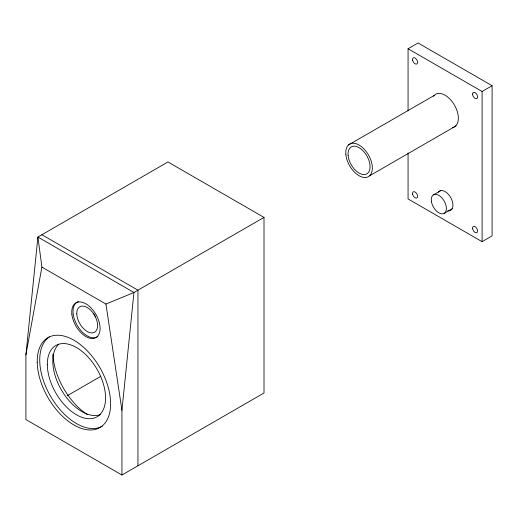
<?xml version="1.0" encoding="UTF-8"?>
<svg xmlns="http://www.w3.org/2000/svg" width="518" height="518" viewBox="0 0 518 518"><rect width="100%" height="100%" fill="white"/><g stroke="black" fill="none" stroke-linecap="round" stroke-linejoin="round"><path stroke-width="0.78" d="M25.9 354.882L37.905 237.05L167.961 161.966L264.005 217.411L264.005 393L121.944 475.019L25.9 419.574L25.9 354.882L41.906 267.087L37.905 237.05L133.948 292.502L264.005 217.411M121.944 475.019L121.944 410.327L133.948 292.502L105.937 304.053L41.906 267.087M408.061 110.923L408.061 48.757L418.071 42.981L492.1 85.723L492.1 235.897L482.096 241.673L408.061 198.931L408.061 152.907M348.536 144.923L434.388 95.357M408.061 48.757L482.096 91.498L492.1 85.723M369.574 175.816L456.125 125.848M67.288 395.674L100.848 376.301M433.488 194.846L440.837 190.605M444.185 213.371L452.201 208.741M41.906 234.738L137.95 290.19L137.95 465.779M105.937 304.053L121.944 410.327M482.096 91.498L482.096 241.673M100.401 414.633A41.175 23.77 60 0 1 61.681 390.455A41.175 23.77 60 0 1 58.825 344.185M102.234 426.204A51.917 29.973 60 0 1 50.997 397.015A51.917 29.973 60 0 1 49.327 336.92M95.59 316.835A14.705 8.489 60 0 1 94.768 315.546M94.386 314.879A14.705 8.489 60 0 1 93.674 313.513M97.934 336.383A20.053 11.577 60 0 1 76.923 324.87A20.053 11.577 60 0 1 78.458 301.554M87.348 414.633A52.493 30.309 60 0 1 52.862 354.195M433.592 96.218A18.79 10.846 60 0 1 454.189 104.649A18.79 10.846 60 0 1 452.428 127.583M438.26 192.178A11.143 6.43 60 0 1 451.113 198.303A11.143 6.43 60 0 1 447.772 210.768M47.326 364.342A41.175 23.77 60 0 0 91 418.667A41.175 23.77 60 0 0 91 360.437A41.175 23.77 60 0 0 47.326 364.342M37.218 362.244A51.917 29.973 60 0 0 92.897 429.843A51.917 29.973 60 0 0 91.647 355.724A51.917 29.973 60 0 0 37.218 362.244M76.793 313.798A14.705 8.489 60 0 0 92.612 332.873A14.705 8.489 60 0 0 92.159 311.823A14.705 8.489 60 0 0 76.793 313.798M71.885 314.4A20.053 11.577 60 0 0 94.658 338.163A20.053 11.577 60 0 0 91.233 308.106A20.053 11.577 60 0 0 71.885 314.4M345.882 154.72A18.79 10.846 60 0 0 367.113 177.221A18.79 10.846 60 0 0 364.173 149.165A18.79 10.846 60 0 0 345.882 154.72M348.141 155.691A15.566 8.987 60 0 0 365.734 174.326A15.566 8.987 60 0 0 363.299 151.088A15.566 8.987 60 0 0 348.141 155.691M412.632 194.146A3.535 2.04 60 0 0 416.783 197.98A3.535 2.04 60 0 0 415.786 192.534A3.535 2.04 60 0 0 412.632 194.146M472.61 228.432A3.535 2.04 60 0 0 476.579 232.724A3.535 2.04 60 0 0 476.094 227.473A3.535 2.04 60 0 0 472.61 228.432M472.591 94.095A3.535 2.04 60 0 0 476.346 98.763A3.535 2.04 60 0 0 476.346 93.758A3.535 2.04 60 0 0 472.591 94.095M412.639 60.185A3.535 2.04 60 0 0 416.802 63.967A3.535 2.04 60 0 0 415.753 58.508A3.535 2.04 60 0 0 412.639 60.185M431.416 201.528A10.697 6.177 60 0 0 443.822 213.552A10.697 6.177 60 0 0 441.265 197.241A10.697 6.177 60 0 0 431.416 201.528"/></g></svg>
